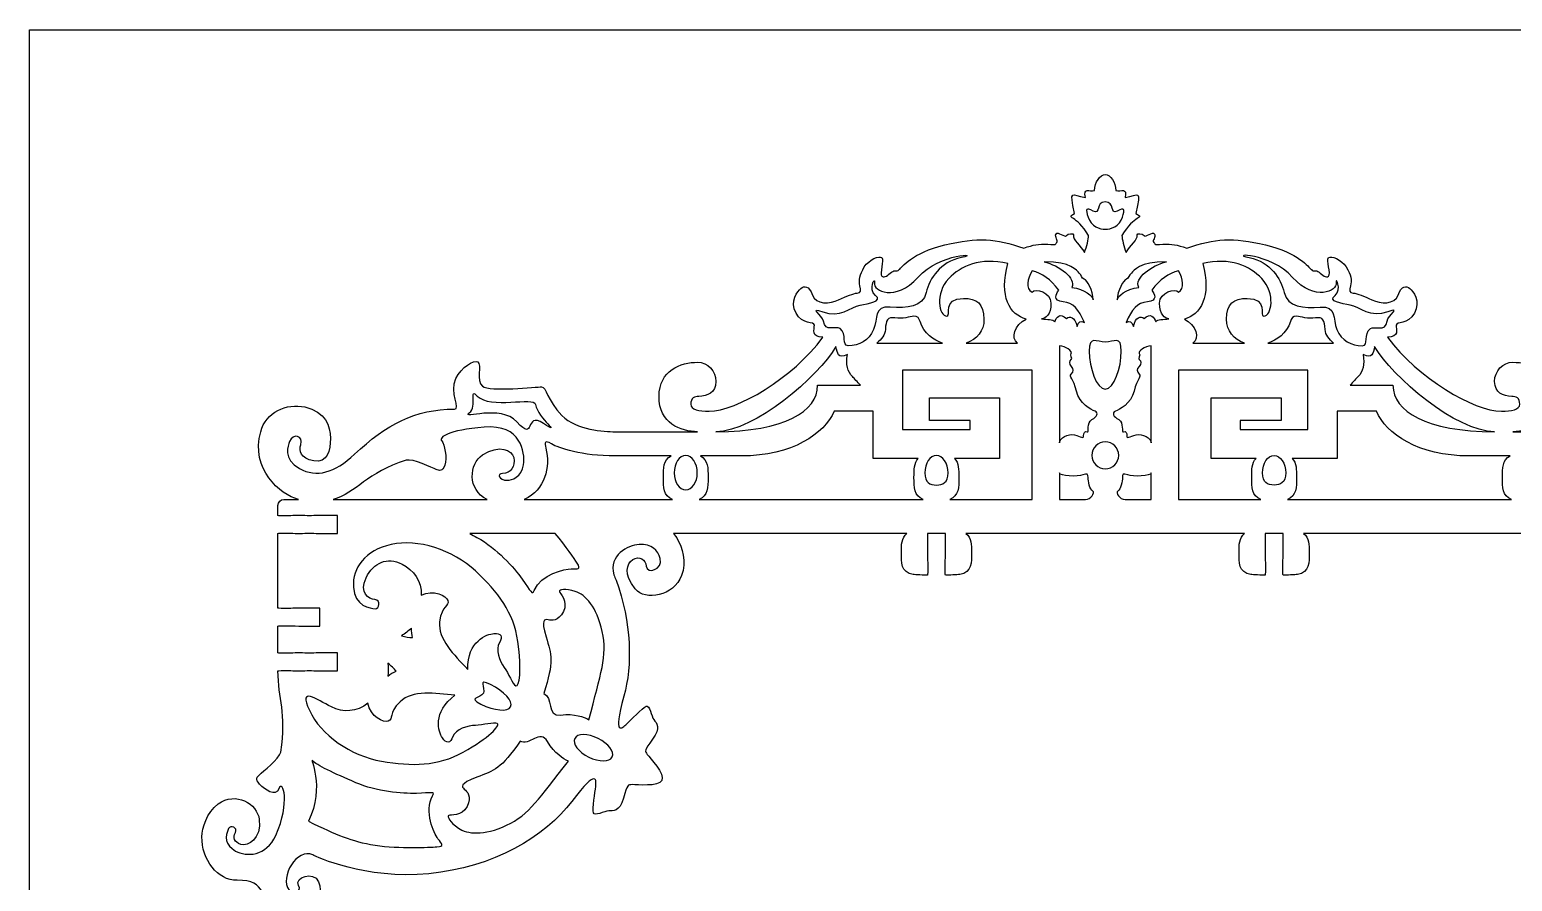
# Model space of a CAD drawing. Extents: x 0 to 850, y 0 to 700.
# Drawn here: x 0.2 to 248.7, y 557.7 to 700.3 of the extents above; entities that cross this region are included whole.
import ezdxf

# ---------------------------------------------------------------- set-up
doc = ezdxf.new("R2010")
doc.units = 0
doc.header["$MEASUREMENT"] = 0
doc.layers.add('DEFAULT', color=7, linetype='CONTINUOUS')

msp = doc.modelspace()

# ---------------------------------------------------------------- linework, layer by layer
at = {"layer": 'DEFAULT', "color": 7}
msp.add_lwpolyline([(850.25, 0.25), (0.25, 0.25), (0.25, 700.25), (850.25, 700.25)], close=True, dxfattribs=at)
at = {"layer": 'DEFAULT', "color": 1}
for points, knots in [([(331.84, 565.13), (331.78, 566.56), (331.08, 569.15), (329.13, 570.61), (326.19, 572.79), (322.55, 570.65), (322.23, 568.02), (321.84, 564.78), (324.14, 563.48), (325.32, 563.85), (326.48, 564.23), (326.68, 564.95), (326.23, 565.83), (325.77, 566.71), (327.08, 567.1), (327.37, 566.51), (328.01, 565.21), (328.01, 563.76), (326.2, 562.74), (324.4, 561.72), (321.06, 561.82), (319.46, 565.35), (316.96, 570.87), (318.31, 574.86), (318.95, 573.16), (319.47, 571.76), (321.31, 573), (322.18, 573.92), (323.04, 574.85), (322.57, 575.12), (322.16, 575.54), (321.75, 575.96), (318.82, 578.17), (318.64, 579.29), (317.6, 585.97), (319.1, 588.18), (319.1, 592.9), (319.1, 592.95), (318.32, 592.95), (317.35, 592.95), (316.76, 592.95), (316.57, 592.9), (315.6, 592.9), (314.63, 592.9), (314.44, 592.95), (313.85, 592.95), (313.26, 592.95), (313.07, 592.9), (312.1, 592.9), (311.1, 592.9), (310.1, 592.9), (309.1, 592.9), (309.1, 593.9), (309.1, 594.9), (309.1, 595.9), (310.1, 595.9), (311.1, 595.9), (312.1, 595.9), (313.07, 595.9), (313.26, 595.85), (313.85, 595.85), (314.44, 595.85), (314.63, 595.9), (315.6, 595.9), (316.57, 595.9), (316.76, 595.85), (317.35, 595.85), (318.32, 595.85), (319.1, 595.85), (319.1, 595.9), (319.1, 597.41), (319.1, 598.91), (319.1, 600.41), (319.1, 600.46), (318.32, 600.46), (317.35, 600.46), (316.76, 600.46), (316.57, 600.41), (315.6, 600.41), (314.43, 600.41), (313.26, 600.41), (312.1, 600.41), (312.1, 601.41), (312.1, 602.41), (312.1, 603.41), (313.26, 603.41), (314.43, 603.41), (315.6, 603.41), (316.57, 603.41), (316.76, 603.36), (317.35, 603.36), (318.32, 603.36), (319.1, 603.36), (319.1, 603.41), (319.1, 607.57), (319.1, 611.74), (319.1, 615.91), (319.1, 615.96), (318.32, 615.96), (317.35, 615.96), (316.76, 615.96), (316.57, 615.91), (315.6, 615.91), (314.63, 615.91), (314.44, 615.96), (313.85, 615.96), (313.26, 615.96), (313.07, 615.91), (312.1, 615.91), (311.1, 615.91), (310.1, 615.91), (309.1, 615.91), (309.1, 616.91), (309.1, 617.91), (309.1, 618.91), (310.1, 618.91), (311.1, 618.91), (312.1, 618.91), (313.07, 618.91), (313.26, 618.86), (313.85, 618.86), (314.44, 618.86), (314.63, 618.91), (315.6, 618.91), (316.57, 618.91), (316.76, 618.86), (317.35, 618.86), (318.32, 618.86), (319.1, 618.86), (319.1, 618.91), (319.1, 619.47), (319.1, 620.03), (319.1, 620.59), (319.1, 621.14), (318.65, 621.59), (318.1, 621.59), (317.29, 621.59), (316.47, 621.59), (315.65, 621.59), (318.81, 622.44), (323.7, 626.66), (321.99, 632.94), (321.12, 636.16), (317.66, 637.79), (314.58, 637.08), (311.12, 636.28), (310.32, 633.91), (310.32, 631.82), (310.32, 629.81), (310.82, 627.67), (313.09, 628.05), (315.35, 628.43), (315.57, 629.8), (315.27, 630.77), (314.81, 632.28), (316.56, 632.77), (317.16, 631.31), (317.44, 630.62), (318.33, 628.39), (315.49, 626.79), (312.64, 625.2), (309.66, 626), (306.27, 629.17), (300.92, 634.16), (296.12, 636.72), (289.51, 636.72), (288.41, 636.72), (290.42, 639.45), (289.28, 641.86), (288.41, 643.72), (286.24, 645.06), (285.59, 644.63), (284.94, 644.21), (285.89, 641.44), (284.84, 640.56), (283.67, 639.58), (275.71, 640.45), (274.91, 640.45), (274.12, 640.45), (274.04, 638.23), (271.53, 635.68), (269.03, 633.13), (264.47, 632.94), (262.61, 632.94), (258, 632.94), (253.39, 632.94), (248.78, 632.94), (251.67, 632.94), (255.24, 634.37), (255.24, 638.83), (255.24, 643.22), (251.6, 644.57), (248.78, 644.57), (247.09, 644.57), (245.72, 643.12), (245.72, 641.34), (245.72, 639.47), (247.15, 638.85), (248.59, 638.85), (249.31, 638.85), (249.93, 638.59), (249.93, 637.55), (249.93, 636.65), (248.54, 636.36), (246.85, 636.36), (242.26, 636.36), (232.82, 641.93), (227.77, 648.75), (229.79, 648.75), (229.22, 650.13), (229.22, 650.78), (229.22, 651.43), (231.21, 650.82), (232.29, 652.8), (233.38, 654.77), (232.07, 656.5), (231.49, 656.94), (230.93, 657.37), (230.11, 657.47), (229.56, 655.81), (229.01, 654.16), (226.56, 654.35), (225.17, 655), (223.79, 655.64), (222.72, 656.08), (222.04, 656.16), (221.35, 656.23), (221.35, 656.53), (221.58, 657.37), (221.81, 658.21), (221.66, 659.27), (220.86, 660.53), (220.06, 661.78), (218.31, 662.46), (217.9, 662.08), (217.48, 661.7), (218.35, 659.35), (217.9, 658.97), (217.44, 658.59), (216.87, 659.2), (216.3, 659.65), (215.73, 660.11), (215.47, 659.65), (215.01, 660.07), (214.55, 660.49), (212.92, 662.88), (207.34, 664.21), (201.76, 665.54), (198.94, 665.3), (194.13, 663.68), (192.47, 664.22), (191.72, 664.43), (190.1, 664.32), (188.47, 664.2), (188.96, 664.29), (188.61, 664.63), (188.27, 664.97), (189.01, 665.48), (188.73, 666.03), (188.45, 666.57), (187.25, 665.4), (186.99, 665.77), (186.73, 666.14), (185.74, 666.22), (185.82, 665.91), (185.97, 665.08), (184.6, 664.07), (183.98, 662.96), (183.53, 663.92), (183.31, 665.17), (183.28, 665.77), (185.28, 669.36), (187.27, 668.54), (185.62, 669.46), (186.5, 673.64), (186.18, 672.57), (183.81, 672.14), (184.18, 673.91), (183.19, 673.07), (182.25, 673.33), (182.25, 674.64), (181.33, 676.01), (180.48, 676.01), (179.62, 676.01), (178.7, 674.64), (178.7, 673.33), (177.76, 673.07), (176.78, 673.91), (177.14, 672.14), (174.78, 672.57), (174.46, 673.64), (175.34, 669.46), (173.69, 668.54), (175.68, 669.36), (177.67, 665.77), (177.64, 665.17), (177.43, 663.92), (176.98, 662.96), (176.36, 664.07), (174.99, 665.08), (175.13, 665.91), (175.22, 666.22), (174.22, 666.14), (173.97, 665.77), (173.71, 665.4), (172.51, 666.57), (172.23, 666.03), (171.95, 665.48), (172.68, 664.97), (172.34, 664.63), (172, 664.29), (172.48, 664.2), (170.86, 664.32), (169.24, 664.43), (168.48, 664.22), (166.83, 663.68), (162.01, 665.3), (159.2, 665.54), (153.62, 664.21), (148.04, 662.88), (146.4, 660.49), (145.95, 660.07), (145.49, 659.65), (145.23, 660.11), (144.66, 659.65), (144.09, 659.2), (143.52, 658.59), (143.06, 658.97), (142.6, 659.35), (143.48, 661.7), (143.06, 662.08), (142.64, 662.46), (140.89, 661.78), (140.1, 660.53), (139.3, 659.27), (139.15, 658.21), (139.37, 657.37), (139.6, 656.53), (139.6, 656.23), (138.92, 656.16), (138.23, 656.08), (137.17, 655.64), (135.78, 655), (134.4, 654.35), (131.95, 654.16), (131.4, 655.81), (130.85, 657.47), (130.03, 657.37), (129.46, 656.94), (128.89, 656.5), (127.58, 654.77), (128.66, 652.8), (129.75, 650.82), (131.74, 651.43), (131.74, 650.78), (131.74, 650.13), (131.17, 648.75), (133.18, 648.75), (128.14, 641.93), (118.7, 636.36), (114.1, 636.36), (112.41, 636.36), (111.02, 636.65), (111.02, 637.55), (111.02, 638.59), (111.65, 638.85), (112.37, 638.85), (113.81, 638.85), (115.23, 639.47), (115.23, 641.34), (115.23, 643.12), (113.86, 644.57), (112.18, 644.57), (109.36, 644.57), (105.71, 643.22), (105.71, 638.83), (105.71, 634.37), (109.29, 632.94), (112.18, 632.94), (107.57, 632.94), (102.96, 632.94), (98.35, 632.94), (96.49, 632.94), (91.93, 633.13), (89.42, 635.68), (86.91, 638.23), (86.84, 640.45), (86.04, 640.45), (85.24, 640.45), (77.29, 639.58), (76.12, 640.56), (75.07, 641.44), (76.02, 644.21), (75.36, 644.63), (74.71, 645.06), (72.55, 643.72), (71.68, 641.86), (70.54, 639.45), (72.54, 636.72), (71.44, 636.72), (64.84, 636.72), (60.04, 634.16), (54.69, 629.17), (51.3, 626), (48.32, 625.2), (45.47, 626.79), (42.62, 628.39), (43.52, 630.62), (43.8, 631.31), (44.4, 632.77), (46.15, 632.28), (45.69, 630.77), (45.39, 629.8), (45.6, 628.43), (47.87, 628.05), (50.13, 627.67), (50.64, 629.81), (50.64, 631.82), (50.64, 633.91), (49.83, 636.28), (46.37, 637.08), (43.29, 637.79), (39.84, 636.16), (38.96, 632.94), (37.25, 626.66), (42.15, 622.44), (45.3, 621.59), (44.49, 621.59), (43.67, 621.59), (42.86, 621.59), (42.3, 621.59), (41.86, 621.14), (41.86, 620.59), (41.86, 620.03), (41.86, 619.47), (41.86, 618.91), (41.86, 618.86), (42.64, 618.86), (43.61, 618.86), (44.2, 618.86), (44.39, 618.91), (45.36, 618.91), (46.33, 618.91), (46.52, 618.86), (47.11, 618.86), (47.7, 618.86), (47.89, 618.91), (48.86, 618.91), (49.86, 618.91), (50.86, 618.91), (51.86, 618.91), (51.86, 617.91), (51.86, 616.91), (51.86, 615.91), (50.86, 615.91), (49.86, 615.91), (48.86, 615.91), (47.89, 615.91), (47.7, 615.96), (47.11, 615.96), (46.52, 615.96), (46.33, 615.91), (45.36, 615.91), (44.39, 615.91), (44.2, 615.96), (43.61, 615.96), (42.64, 615.96), (41.86, 615.96), (41.86, 615.91), (41.86, 611.74), (41.86, 607.57), (41.86, 603.41), (41.86, 603.36), (42.64, 603.36), (43.61, 603.36), (44.2, 603.36), (44.39, 603.41), (45.36, 603.41), (46.53, 603.41), (47.69, 603.41), (48.86, 603.41), (48.86, 602.41), (48.86, 601.41), (48.86, 600.41), (47.69, 600.41), (46.53, 600.41), (45.36, 600.41), (44.39, 600.41), (44.2, 600.46), (43.61, 600.46), (42.64, 600.46), (41.86, 600.46), (41.86, 600.41), (41.86, 598.91), (41.86, 597.41), (41.86, 595.9), (41.86, 595.85), (42.64, 595.85), (43.61, 595.85), (44.2, 595.85), (44.39, 595.9), (45.36, 595.9), (46.33, 595.9), (46.52, 595.85), (47.11, 595.85), (47.7, 595.85), (47.89, 595.9), (48.86, 595.9), (49.86, 595.9), (50.86, 595.9), (51.86, 595.9), (51.86, 594.9), (51.86, 593.9), (51.86, 592.9), (50.86, 592.9), (49.86, 592.9), (48.86, 592.9), (47.89, 592.9), (47.7, 592.95), (47.11, 592.95), (46.52, 592.95), (46.33, 592.9), (45.36, 592.9), (44.39, 592.9), (44.2, 592.95), (43.61, 592.95), (42.64, 592.95), (41.86, 592.95), (41.86, 592.9), (41.86, 588.18), (43.36, 585.97), (42.31, 579.29), (42.14, 578.17), (39.21, 575.96), (38.8, 575.54), (38.38, 575.12), (37.91, 574.85), (38.78, 573.92), (39.64, 573), (41.48, 571.76), (42.01, 573.16), (42.65, 574.86), (43.99, 570.87), (41.49, 565.35), (39.89, 561.82), (36.56, 561.72), (34.75, 562.74), (32.95, 563.76), (32.94, 565.21), (33.59, 566.51), (33.88, 567.1), (35.18, 566.71), (34.73, 565.83), (34.27, 564.95), (34.47, 564.23), (35.64, 563.85), (36.81, 563.48), (39.11, 564.78), (38.72, 568.02), (38.41, 570.65), (34.77, 572.79), (31.83, 570.61), (29.87, 569.15), (29.17, 566.56), (29.12, 565.13), (28.99, 561.34), (31.8, 557.75), (35, 557.83), (40.2, 557.96), (38.8, 554.51), (41.33, 552.59), (44.74, 550.02), (50.31, 554.04), (48.65, 557.6), (47.79, 559.47), (44.59, 558.29), (45.31, 556.98), (45.91, 555.89), (44.37, 555.32), (43.71, 556.18), (42.05, 558.38), (45.13, 563.34), (47.68, 562.08), (48.29, 561.77), (56.41, 557.92), (67.14, 558.94), (77.88, 559.95), (86.69, 565.16), (91.1, 571.05), (95.51, 576.93), (95.19, 574.41), (95.1, 573.52), (95, 572.63), (94.56, 569.79), (94.7, 569.13), (94.85, 568.47), (96.57, 569.43), (97.29, 569.44), (98.01, 569.45), (99.07, 569.25), (99.76, 571.59), (100.44, 573.93), (100.48, 573.82), (101.23, 573.85), (101.98, 573.88), (105.63, 573.43), (106.18, 574.55), (106.74, 575.68), (104.17, 578.3), (103.74, 578.92), (103.31, 579.53), (103.2, 579.5), (104.64, 581.46), (106.08, 583.43), (105.28, 584.14), (104.85, 584.73), (104.42, 585.31), (104.14, 587.26), (103.53, 586.97), (102.92, 586.68), (100.92, 584.61), (100.28, 584), (99.63, 583.38), (97.82, 581.6), (99.82, 588.67), (101.26, 593.75), (101.12, 601.04), (98.5, 608.1), (98.35, 608.4), (98.24, 608.69), (98.16, 608.97), (97.2, 612.26), (100.48, 613.95), (102.38, 614.05), (104.46, 614.16), (105.56, 613.12), (105.92, 611.71), (106.4, 609.86), (103.7, 609), (103.58, 610.45), (103.5, 611.44), (102.37, 612.25), (101.31, 611.52), (100.3, 610.82), (99.66, 609.14), (101.73, 606.61), (103.4, 604.57), (108.17, 605.42), (109.48, 608.84), (110.35, 611.12), (109.55, 613.68), (108.83, 614.91), (108.62, 615.27), (108.38, 615.6), (108.12, 615.91), (121.16, 615.91), (134.2, 615.91), (147.24, 615.91), (146.31, 615.17), (146.31, 614.02), (146.31, 612.74), (146.31, 611.08), (146.19, 609.36), (148.28, 609.04), (148.66, 608.98), (150.15, 608.93), (150.69, 608.9), (150.74, 608.93), (150.74, 609.71), (150.74, 610.65), (150.74, 611.24), (150.69, 611.43), (150.69, 612.4), (150.69, 613.57), (150.69, 614.74), (150.69, 615.9), (151.69, 615.9), (152.69, 615.9), (153.69, 615.9), (153.69, 614.74), (153.69, 613.57), (153.69, 612.4), (153.69, 611.43), (153.64, 611.24), (153.64, 610.65), (153.64, 609.73), (153.64, 608.98), (153.69, 608.9), (154.23, 608.93), (155.71, 608.98), (156.1, 609.04), (158.19, 609.36), (158.07, 611.08), (158.07, 612.74), (158.07, 614.02), (158.07, 615.17), (157.14, 615.91), (172.7, 615.91), (188.27, 615.91), (203.83, 615.91), (202.89, 615.17), (202.89, 614.02), (202.89, 612.74), (202.89, 611.08), (202.77, 609.36), (204.87, 609.04), (205.25, 608.98), (206.73, 608.93), (207.27, 608.9), (207.32, 608.98), (207.32, 609.73), (207.32, 610.65), (207.32, 611.24), (207.27, 611.43), (207.27, 612.4), (207.27, 613.57), (207.27, 614.74), (207.27, 615.9), (208.27, 615.9), (209.27, 615.9), (210.27, 615.9), (210.27, 614.74), (210.27, 613.57), (210.27, 612.4), (210.27, 611.43), (210.22, 611.24), (210.22, 610.65), (210.22, 609.73), (210.22, 608.98), (210.27, 608.9), (210.81, 608.93), (212.3, 608.98), (212.68, 609.04), (214.77, 609.36), (214.65, 611.08), (214.65, 612.74), (214.65, 614.02), (214.65, 615.17), (213.71, 615.91), (226.75, 615.91), (239.79, 615.91), (252.83, 615.91), (252.57, 615.6), (252.34, 615.27), (252.13, 614.91), (251.41, 613.68), (250.6, 611.12), (251.48, 608.84), (252.78, 605.42), (257.55, 604.57), (259.23, 606.61), (261.3, 609.14), (260.65, 610.82), (259.65, 611.52), (258.59, 612.25), (257.46, 611.44), (257.37, 610.45), (257.25, 609), (254.56, 609.86), (255.03, 611.71), (255.4, 613.12), (256.5, 614.16), (258.57, 614.05), (260.48, 613.95), (263.76, 612.26), (262.79, 608.97), (262.72, 608.69), (262.6, 608.4), (262.45, 608.09), (259.83, 601.04), (259.7, 593.75), (261.14, 588.67), (263.14, 581.6), (261.32, 583.38), (260.68, 584), (260.03, 584.61), (258.04, 586.68), (257.43, 586.97), (256.81, 587.26), (256.53, 585.31), (256.1, 584.73), (255.67, 584.14), (254.87, 583.43), (256.31, 581.46), (257.76, 579.5), (257.65, 579.53), (257.22, 578.92), (256.79, 578.3), (254.21, 575.68), (254.77, 574.55), (255.33, 573.43), (258.97, 573.88), (259.72, 573.85), (260.47, 573.82), (260.51, 573.93), (261.19, 571.59), (261.89, 569.25), (262.94, 569.45), (263.66, 569.44), (264.39, 569.43), (266.11, 568.47), (266.25, 569.13), (266.39, 569.79), (265.95, 572.63), (265.86, 573.52), (265.76, 574.41), (265.45, 576.93), (269.86, 571.05), (274.27, 565.16), (283.08, 559.95), (293.81, 558.94), (304.54, 557.92), (312.67, 561.77), (313.28, 562.08), (315.82, 563.34), (318.91, 558.38), (317.24, 556.18), (316.59, 555.32), (315.05, 555.89), (315.64, 556.98), (316.37, 558.29), (313.17, 559.47), (312.3, 557.6), (310.64, 554.04), (316.21, 550.02), (319.62, 552.59), (322.16, 554.51), (320.76, 557.96), (325.95, 557.83), (329.15, 557.75), (331.96, 561.34), (331.84, 565.13)], [1, 1, 1, 1, 2, 2, 2, 3, 3, 3, 4, 4, 4, 5, 5, 5, 6, 6, 6, 7, 7, 7, 8, 8, 8, 9, 9, 9, 10, 10, 10, 11, 11, 11, 12, 12, 12, 13, 13, 13, 14, 14, 14, 15, 15, 15, 16, 16, 16, 17, 17, 17, 25.51, 25.51, 25.51, 34.02, 34.02, 34.02, 42.53, 42.53, 42.53, 43.53, 43.53, 43.53, 44.53, 44.53, 44.53, 45.53, 45.53, 45.53, 46.53, 46.53, 46.53, 59.29, 59.29, 59.29, 60.29, 60.29, 60.29, 61.29, 61.29, 61.29, 71.22, 71.22, 71.22, 79.73, 79.73, 79.73, 89.66, 89.66, 89.66, 90.66, 90.66, 90.66, 91.66, 91.66, 91.66, 127.09, 127.09, 127.09, 128.09, 128.09, 128.09, 129.09, 129.09, 129.09, 130.09, 130.09, 130.09, 131.09, 131.09, 131.09, 139.6, 139.6, 139.6, 148.11, 148.11, 148.11, 156.62, 156.62, 156.62, 157.62, 157.62, 157.62, 158.62, 158.62, 158.62, 159.62, 159.62, 159.62, 160.62, 160.62, 160.62, 165.38, 165.38, 165.38, 166.38, 166.38, 166.38, 173.32, 173.32, 173.32, 174.32, 174.32, 174.32, 175.32, 175.32, 175.32, 176.32, 176.32, 176.32, 177.32, 177.32, 177.32, 178.32, 178.32, 178.32, 179.32, 179.32, 179.32, 180.32, 180.32, 180.32, 181.32, 181.32, 181.32, 182.32, 182.32, 182.32, 183.32, 183.32, 183.32, 184.32, 184.32, 184.32, 185.32, 185.32, 185.32, 186.32, 186.32, 186.32, 187.32, 187.32, 187.32, 188.32, 188.32, 188.32, 227.52, 227.52, 227.52, 228.52, 228.52, 228.52, 229.52, 229.52, 229.52, 230.52, 230.52, 230.52, 231.52, 231.52, 231.52, 232.52, 232.52, 232.52, 233.52, 233.52, 233.52, 234.52, 234.52, 234.52, 235.52, 235.52, 235.52, 236.52, 236.52, 236.52, 237.52, 237.52, 237.52, 238.52, 238.52, 238.52, 239.52, 239.52, 239.52, 240.52, 240.52, 240.52, 241.52, 241.52, 241.52, 242.52, 242.52, 242.52, 243.52, 243.52, 243.52, 244.52, 244.52, 244.52, 245.52, 245.52, 245.52, 246.52, 246.52, 246.52, 247.52, 247.52, 247.52, 248.52, 248.52, 248.52, 249.52, 249.52, 249.52, 250.52, 250.52, 250.52, 251.52, 251.52, 251.52, 252.52, 252.52, 252.52, 253.52, 253.52, 253.52, 254.52, 254.52, 254.52, 255.52, 255.52, 255.52, 256.52, 256.52, 256.52, 257.52, 257.52, 257.52, 258.52, 258.52, 258.52, 259.52, 259.52, 259.52, 260.52, 260.52, 260.52, 261.52, 261.52, 261.52, 262.52, 262.52, 262.52, 263.52, 263.52, 263.52, 264.52, 264.52, 264.52, 265.52, 265.52, 265.52, 266.52, 266.52, 266.52, 267.52, 267.52, 267.52, 268.52, 268.52, 268.52, 269.52, 269.52, 269.52, 270.52, 270.52, 270.52, 271.52, 271.52, 271.52, 272.52, 272.52, 272.52, 273.52, 273.52, 273.52, 274.52, 274.52, 274.52, 275.52, 275.52, 275.52, 276.52, 276.52, 276.52, 277.52, 277.52, 277.52, 278.52, 278.52, 278.52, 279.52, 279.52, 279.52, 280.52, 280.52, 280.52, 281.52, 281.52, 281.52, 282.52, 282.52, 282.52, 283.52, 283.52, 283.52, 284.52, 284.52, 284.52, 285.52, 285.52, 285.52, 286.52, 286.52, 286.52, 287.52, 287.52, 287.52, 288.52, 288.52, 288.52, 289.52, 289.52, 289.52, 290.52, 290.52, 290.52, 291.52, 291.52, 291.52, 330.73, 330.73, 330.73, 331.73, 331.73, 331.73, 332.73, 332.73, 332.73, 333.73, 333.73, 333.73, 334.73, 334.73, 334.73, 335.73, 335.73, 335.73, 336.73, 336.73, 336.73, 337.73, 337.73, 337.73, 338.73, 338.73, 338.73, 339.73, 339.73, 339.73, 340.73, 340.73, 340.73, 341.73, 341.73, 341.73, 342.73, 342.73, 342.73, 343.73, 343.73, 343.73, 344.73, 344.73, 344.73, 345.73, 345.73, 345.73, 352.66, 352.66, 352.66, 353.66, 353.66, 353.66, 358.43, 358.43, 358.43, 359.43, 359.43, 359.43, 360.43, 360.43, 360.43, 361.43, 361.43, 361.43, 362.43, 362.43, 362.43, 370.94, 370.94, 370.94, 379.45, 379.45, 379.45, 387.96, 387.96, 387.96, 388.96, 388.96, 388.96, 389.96, 389.96, 389.96, 390.96, 390.96, 390.96, 391.96, 391.96, 391.96, 427.39, 427.39, 427.39, 428.39, 428.39, 428.39, 429.39, 429.39, 429.39, 439.32, 439.32, 439.32, 447.83, 447.83, 447.83, 457.76, 457.76, 457.76, 458.76, 458.76, 458.76, 459.76, 459.76, 459.76, 472.52, 472.52, 472.52, 473.52, 473.52, 473.52, 474.52, 474.52, 474.52, 475.52, 475.52, 475.52, 476.52, 476.52, 476.52, 485.03, 485.03, 485.03, 493.54, 493.54, 493.54, 502.05, 502.05, 502.05, 503.05, 503.05, 503.05, 504.05, 504.05, 504.05, 505.05, 505.05, 505.05, 506.06, 506.06, 506.06, 507.06, 507.06, 507.06, 508.06, 508.06, 508.06, 509.06, 509.06, 509.06, 510.06, 510.06, 510.06, 511.06, 511.06, 511.06, 512.06, 512.06, 512.06, 513.06, 513.06, 513.06, 514.06, 514.06, 514.06, 515.06, 515.06, 515.06, 516.06, 516.06, 516.06, 517.06, 517.06, 517.06, 518.06, 518.06, 518.06, 519.06, 519.06, 519.06, 520.06, 520.06, 520.06, 521.06, 521.06, 521.06, 522.06, 522.06, 522.06, 523.06, 523.06, 523.06, 524.06, 524.06, 524.06, 525.06, 525.06, 525.06, 526.06, 526.06, 526.06, 527.06, 527.06, 527.06, 528.06, 528.06, 528.06, 529.06, 529.06, 529.06, 530.06, 530.06, 530.06, 531.06, 531.06, 531.06, 532.06, 532.06, 532.06, 533.06, 533.06, 533.06, 534.06, 534.06, 534.06, 535.06, 535.06, 535.06, 536.06, 536.06, 536.06, 537.06, 537.06, 537.06, 538.06, 538.06, 538.06, 539.074142, 539.074142, 539.074142, 540.074142, 540.074142, 540.074142, 541.074142, 541.074142, 541.074142, 542.074142, 542.074142, 542.074142, 543.074142, 543.074142, 543.074142, 544.074142, 544.074142, 544.074142, 545.074142, 545.074142, 545.074142, 546.074142, 546.074142, 546.074142, 547.074142, 547.074142, 547.074142, 548.074142, 548.074142, 548.074142, 658.954142, 658.954142, 658.954142, 659.954142, 659.954142, 659.954142, 660.954142, 660.954142, 660.954142, 661.954142, 661.954142, 661.954142, 662.954142, 662.954142, 662.954142, 663.954142, 663.954142, 663.954142, 673.884142, 673.884142, 673.884142, 682.394142, 682.394142, 682.394142, 692.324142, 692.324142, 692.324142, 693.324142, 693.324142, 693.324142, 694.324142, 694.324142, 694.324142, 695.324142, 695.324142, 695.324142, 696.324142, 696.324142, 696.324142, 697.324142, 697.324142, 697.324142, 829.684142, 829.684142, 829.684142, 830.684142, 830.684142, 830.684142, 831.684142, 831.684142, 831.684142, 832.684142, 832.684142, 832.684142, 833.684142, 833.684142, 833.684142, 834.684142, 834.684142, 834.684142, 844.614142, 844.614142, 844.614142, 853.124142, 853.124142, 853.124142, 863.054142, 863.054142, 863.054142, 864.054142, 864.054142, 864.054142, 865.054142, 865.054142, 865.054142, 866.054142, 866.054142, 866.054142, 867.054142, 867.054142, 867.054142, 868.054142, 868.054142, 868.054142, 978.934142, 978.934142, 978.934142, 979.934142, 979.934142, 979.934142, 980.934142, 980.934142, 980.934142, 981.934142, 981.934142, 981.934142, 982.934142, 982.934142, 982.934142, 983.934142, 983.934142, 983.934142, 984.934142, 984.934142, 984.934142, 985.934142, 985.934142, 985.934142, 986.934142, 986.934142, 986.934142, 987.948284, 987.948284, 987.948284, 988.948284, 988.948284, 988.948284, 989.948284, 989.948284, 989.948284, 990.948284, 990.948284, 990.948284, 991.948284, 991.948284, 991.948284, 992.948284, 992.948284, 992.948284, 993.948284, 993.948284, 993.948284, 994.948284, 994.948284, 994.948284, 995.948284, 995.948284, 995.948284, 996.948284, 996.948284, 996.948284, 997.948284, 997.948284, 997.948284, 998.948284, 998.948284, 998.948284, 999.948284, 999.948284, 999.948284, 1000.948284, 1000.948284, 1000.948284, 1001.948284, 1001.948284, 1001.948284, 1002.948284, 1002.948284, 1002.948284, 1003.948284, 1003.948284, 1003.948284, 1004.948284, 1004.948284, 1004.948284, 1005.948284, 1005.948284, 1005.948284, 1006.948284, 1006.948284, 1006.948284, 1007.948284, 1007.948284, 1007.948284, 1008.948284, 1008.948284, 1008.948284, 1008.948284]), ([(154.26, 658.59), (156.22, 660.66), (159.56, 662.2), (164.15, 661.08), (162.64, 655.62), (164.52, 652.48), (167.23, 651.77), (165.3, 650.85), (164.58, 648.55), (165.78, 647.78), (162.91, 647.78), (160.03, 647.78), (157.16, 647.78), (158.95, 648.37), (160.16, 649.81), (160.16, 651.77), (160.16, 654.36), (158.94, 655.27), (156.72, 655.27), (153.14, 655.27), (154.71, 652.29), (153.92, 652.29), (152.62, 652.29), (151.87, 656.06), (154.26, 658.59)], [1, 1, 1, 1, 2, 2, 2, 3, 3, 3, 4, 4, 4, 28.44, 28.44, 28.44, 29.44, 29.44, 29.44, 30.44, 30.44, 30.44, 31.44, 31.44, 31.44, 32.44, 32.44, 32.44, 32.44]), ([(176.11, 659.5), (176.58, 659.12), (176.45, 658.64), (176.94, 658.49), (177.44, 658.34), (178.44, 656.57), (178.46, 655), (178.43, 655.64), (177.04, 656.82), (174.87, 657.1), (175.65, 658.63), (172.76, 660.81), (170.22, 661.38), (174.84, 661.48), (175.64, 659.88), (176.11, 659.5)], [1, 1, 1, 1, 2, 2, 2, 3, 3, 3, 4, 4, 4, 5, 5, 5, 6, 6, 6, 6]), ([(184.01, 658.49), (184.5, 658.64), (184.37, 659.12), (184.85, 659.5), (185.32, 659.88), (186.12, 661.48), (190.74, 661.38), (188.19, 660.81), (185.3, 658.63), (186.08, 657.1), (183.92, 656.82), (182.53, 655.64), (182.49, 655), (182.51, 656.57), (183.52, 658.34), (184.01, 658.49)], [1, 1, 1, 1, 2, 2, 2, 3, 3, 3, 4, 4, 4, 5, 5, 5, 6, 6, 6, 6]), ([(196.8, 661.08), (201.39, 662.2), (204.73, 660.66), (206.7, 658.59), (209.09, 656.06), (208.33, 652.29), (207.04, 652.29), (206.25, 652.29), (207.82, 655.27), (204.24, 655.27), (202.02, 655.27), (200.8, 654.36), (200.8, 651.77), (200.8, 649.81), (202, 648.37), (203.8, 647.78), (200.93, 647.78), (198.05, 647.78), (195.18, 647.78), (196.38, 648.55), (195.66, 650.85), (193.73, 651.77), (196.44, 652.48), (198.32, 655.62), (196.8, 661.08)], [1, 1, 1, 1, 2, 2, 2, 3, 3, 3, 4, 4, 4, 5, 5, 5, 6, 6, 6, 30.45, 30.45, 30.45, 31.45, 31.45, 31.45, 32.45, 32.45, 32.45, 32.45]), ([(172.01, 651.33), (171.72, 651.81), (170.75, 651.71), (169.82, 651.84), (170.47, 651.84), (171.38, 652.57), (171.38, 654.47), (171.38, 656.36), (168.78, 656.94), (168.21, 656.33), (167.11, 656.91), (167.45, 658.49), (168.21, 659.9), (169.92, 659.44), (171.3, 658.44), (172.69, 656.65), (172.18, 656), (171.65, 654.86), (173.4, 654.7), (175.14, 654.52), (176.03, 653.42), (176.98, 651.24), (176.41, 651.5), (175.96, 651.45), (175.77, 650.54), (175.37, 652.26), (174.51, 652.34), (173.98, 651.9), (172.92, 652.89), (172.23, 652.17), (172.01, 651.33)], [1, 1, 1, 1, 2, 2, 2, 3, 3, 3, 4, 4, 4, 5, 5, 5, 6, 6, 6, 7, 7, 7, 8, 8, 8, 9, 9, 9, 10, 10, 10, 11, 11, 11, 11]), ([(191.13, 651.84), (190.21, 651.71), (189.24, 651.81), (188.95, 651.33), (188.72, 652.17), (188.04, 652.89), (186.97, 651.9), (186.44, 652.34), (185.59, 652.26), (185.19, 650.54), (185, 651.45), (184.54, 651.5), (183.98, 651.24), (184.92, 653.42), (185.82, 654.52), (187.56, 654.7), (189.31, 654.86), (188.78, 656), (188.27, 656.65), (189.66, 658.44), (191.04, 659.44), (192.75, 659.9), (193.51, 658.49), (193.85, 656.91), (192.75, 656.33), (192.18, 656.94), (189.58, 656.36), (189.58, 654.47), (189.58, 652.57), (190.49, 651.84), (191.13, 651.84)], [1, 1, 1, 1, 2, 2, 2, 3, 3, 3, 4, 4, 4, 5, 5, 5, 6, 6, 6, 7, 7, 7, 8, 8, 8, 9, 9, 9, 10, 10, 10, 11, 11, 11, 11]), ([(143.64, 650.06), (143.72, 651.57), (143.98, 652.19), (145.23, 652), (146.49, 651.8), (147.74, 652.19), (148.39, 652.28), (149.05, 652.37), (149.31, 651.84), (149.46, 651.38), (150.08, 649.41), (151.75, 648.24), (153.23, 647.78), (149.56, 647.78), (145.9, 647.78), (142.23, 647.78), (142.94, 648.45), (143.59, 649.11), (143.64, 650.06)], [1, 1, 1, 1, 2, 2, 2, 3, 3, 3, 4, 4, 4, 5, 5, 5, 36.19, 36.19, 36.19, 37.19, 37.19, 37.19, 37.19]), ([(211.5, 651.38), (211.65, 651.84), (211.9, 652.37), (212.56, 652.28), (213.22, 652.19), (214.47, 651.8), (215.72, 652), (216.97, 652.19), (217.23, 651.57), (217.32, 650.06), (217.37, 649.11), (218.02, 648.45), (218.73, 647.78), (215.06, 647.78), (211.39, 647.78), (207.73, 647.78), (209.21, 648.24), (210.87, 649.41), (211.5, 651.38)], [1, 1, 1, 1, 2, 2, 2, 3, 3, 3, 4, 4, 4, 5, 5, 5, 36.18, 36.18, 36.18, 37.18, 37.18, 37.18, 37.18]), ([(135.35, 647.19), (135.62, 646.05), (135.62, 645.1), (137.27, 645.87), (136.94, 644.21), (137.32, 642.94), (138.12, 642.16), (138.41, 641.87), (138.95, 641.23), (139.47, 640.71), (137.07, 640.71), (134.67, 640.71), (132.27, 640.71), (132.27, 636.36), (126.76, 632.94), (115.23, 632.94), (121.67, 632.94), (132.44, 642.16), (135.35, 647.19)], [1, 1, 1, 1, 2, 2, 2, 3, 3, 3, 4, 4, 4, 24.41, 24.41, 24.41, 25.41, 25.41, 25.41, 26.41, 26.41, 26.41, 26.41]), ([(178.23, 634.96), (177.31, 634.45), (177.83, 632.74), (177.43, 632.91), (177.03, 633.08), (176.83, 632.74), (176.86, 632.23), (176.89, 631.73), (176.4, 632.11), (175.32, 632.41), (174.24, 632.7), (172.79, 631.8), (172.79, 631.06), (172.79, 636.48), (172.79, 641.9), (172.79, 647.32), (173.81, 647.32), (175.04, 646.33), (174.78, 646.04), (174.52, 645.76), (175.06, 645.21), (174.78, 645.02), (174.5, 644.82), (174.35, 644.27), (174.81, 643.85), (175.27, 643.42), (175.21, 643.02), (174.78, 642.59), (174.35, 642.16), (175.15, 641.85), (175.65, 639.74), (176.14, 637.63), (178.14, 636.61), (178.77, 636.36), (179.39, 636.12), (179.14, 635.47), (178.23, 634.96)], [1, 1, 1, 1, 2, 2, 2, 3, 3, 3, 4, 4, 4, 5, 5, 5, 51.11, 51.11, 51.11, 52.11, 52.11, 52.11, 53.11, 53.11, 53.11, 54.11, 54.11, 54.11, 55.11, 55.11, 55.11, 56.11, 56.11, 56.11, 57.11, 57.11, 57.11, 58.11, 58.11, 58.11, 58.11]), ([(188.17, 631.06), (188.17, 631.8), (186.72, 632.7), (185.63, 632.41), (184.55, 632.11), (184.07, 631.73), (184.1, 632.23), (184.13, 632.74), (183.93, 633.08), (183.53, 632.91), (183.13, 632.74), (183.64, 634.45), (182.73, 634.96), (181.82, 635.47), (181.56, 636.12), (182.19, 636.36), (182.81, 636.61), (184.82, 637.63), (185.31, 639.74), (185.81, 641.85), (186.6, 642.16), (186.18, 642.59), (185.75, 643.02), (185.69, 643.42), (186.15, 643.85), (186.6, 644.27), (186.46, 644.82), (186.18, 645.02), (185.89, 645.21), (186.43, 645.76), (186.18, 646.04), (185.92, 646.33), (187.15, 647.32), (188.17, 647.32), (188.17, 641.9), (188.17, 636.48), (188.17, 631.06)], [46.11, 46.11, 46.11, 46.11, 47.11, 47.11, 47.11, 48.11, 48.11, 48.11, 49.11, 49.11, 49.11, 50.11, 50.11, 50.11, 51.11, 51.11, 51.11, 52.11, 52.11, 52.11, 53.11, 53.11, 53.11, 54.11, 54.11, 54.11, 55.11, 55.11, 55.11, 56.11, 56.11, 56.11, 57.11, 57.11, 57.11, 103.22, 103.22, 103.22, 103.22]), ([(222.83, 642.16), (223.63, 642.94), (224.02, 644.21), (223.68, 645.87), (225.33, 645.1), (225.34, 646.05), (225.61, 647.19), (228.51, 642.16), (239.28, 632.94), (245.72, 632.94), (234.19, 632.94), (228.69, 636.36), (228.69, 640.71), (226.29, 640.71), (223.89, 640.71), (221.49, 640.71), (222, 641.23), (222.54, 641.87), (222.83, 642.16)], [1, 1, 1, 1, 2, 2, 2, 3, 3, 3, 4, 4, 4, 5, 5, 5, 25.4, 25.4, 25.4, 26.4, 26.4, 26.4, 26.4]), ([(168.23, 621.59), (163.63, 621.59), (159.02, 621.59), (154.42, 621.59), (155.94, 622.22), (155.94, 623.64), (155.94, 625.29), (155.94, 626.58), (155.94, 627.72), (155.22, 628.46), (157.73, 628.46), (160.24, 628.46), (162.76, 628.46), (162.76, 631.84), (162.76, 635.22), (162.76, 638.61), (158.84, 638.61), (154.93, 638.61), (151.02, 638.61), (151.02, 637.33), (151.02, 636.06), (151.02, 634.79), (153.3, 634.79), (155.58, 634.79), (157.86, 634.79), (157.86, 634.29), (157.86, 633.8), (157.86, 633.31), (154.08, 633.31), (150.3, 633.31), (146.52, 633.31), (146.52, 636.61), (146.52, 639.92), (146.52, 643.22), (153.75, 643.22), (160.99, 643.22), (168.23, 643.22), (168.23, 636.01), (168.23, 628.8), (168.23, 621.59)], [61.33, 61.33, 61.33, 61.33, 100.46, 100.46, 100.46, 101.46, 101.46, 101.46, 102.46, 102.46, 102.46, 123.83, 123.83, 123.83, 152.58, 152.58, 152.58, 185.85, 185.85, 185.85, 196.67, 196.67, 196.67, 216.05, 216.05, 216.05, 220.25, 220.25, 220.25, 252.39, 252.39, 252.39, 280.5, 280.5, 280.5, 342.04, 342.04, 342.04, 403.37, 403.37, 403.37, 403.37]), ([(203.1, 633.31), (203.1, 633.8), (203.1, 634.29), (203.1, 634.79), (205.38, 634.79), (207.66, 634.79), (209.94, 634.79), (209.94, 636.06), (209.94, 637.33), (209.94, 638.61), (206.03, 638.61), (202.12, 638.61), (198.2, 638.61), (198.2, 635.22), (198.2, 631.84), (198.2, 628.46), (200.71, 628.46), (203.23, 628.46), (205.74, 628.46), (205.02, 627.72), (205.02, 626.58), (205.02, 625.29), (205.02, 623.64), (205.02, 622.22), (206.53, 621.59), (201.93, 621.59), (197.33, 621.59), (192.73, 621.59), (192.73, 628.8), (192.73, 636.01), (192.73, 643.22), (199.97, 643.22), (207.2, 643.22), (214.44, 643.22), (214.44, 639.92), (214.44, 636.61), (214.44, 633.31), (210.66, 633.31), (206.88, 633.31), (203.1, 633.31)], [32.15, 32.15, 32.15, 32.15, 36.35, 36.35, 36.35, 55.74, 55.74, 55.74, 66.56, 66.56, 66.56, 99.83, 99.83, 99.83, 128.58, 128.58, 128.58, 149.94, 149.94, 149.94, 150.94, 150.94, 150.94, 151.94, 151.94, 151.94, 191.07, 191.07, 191.07, 252.4, 252.4, 252.4, 313.95, 313.95, 313.95, 342.06, 342.06, 342.06, 374.21, 374.21, 374.21, 374.21]), ([(112.41, 621.59), (113.93, 622.22), (113.93, 623.64), (113.93, 625.29), (113.93, 626.85), (113.93, 628.21), (112.64, 628.88), (114.92, 628.88), (117.19, 628.88), (119.47, 628.88), (128.08, 628.88), (133.41, 632.62), (135.05, 636.36), (137.23, 636.36), (139.42, 636.36), (141.61, 636.36), (141.61, 633.73), (141.61, 631.1), (141.61, 628.46), (144.13, 628.46), (146.64, 628.46), (149.15, 628.46), (148.43, 627.72), (148.43, 626.58), (148.43, 625.29), (148.43, 623.64), (148.43, 622.22), (149.95, 621.59), (137.44, 621.59), (124.93, 621.59), (112.41, 621.59)], [106.4, 106.4, 106.4, 106.4, 107.4, 107.4, 107.4, 108.4, 108.4, 108.4, 127.75, 127.75, 127.75, 128.75, 128.75, 128.75, 147.37, 147.37, 147.37, 169.77, 169.77, 169.77, 191.14, 191.14, 191.14, 192.14, 192.14, 192.14, 193.14, 193.14, 193.14, 299.54, 299.54, 299.54, 299.54]), ([(211.01, 621.59), (212.53, 622.22), (212.53, 623.64), (212.53, 625.29), (212.53, 626.58), (212.53, 627.72), (211.81, 628.46), (214.32, 628.46), (216.83, 628.46), (219.34, 628.46), (219.34, 631.1), (219.34, 633.73), (219.34, 636.36), (221.53, 636.36), (223.72, 636.36), (225.91, 636.36), (227.55, 632.62), (232.88, 628.88), (241.49, 628.88), (243.76, 628.88), (246.04, 628.88), (248.31, 628.88), (247.02, 628.21), (247.02, 626.85), (247.02, 625.29), (247.02, 623.64), (247.02, 622.22), (248.54, 621.59), (236.03, 621.59), (223.52, 621.59), (211.01, 621.59)], [106.39, 106.39, 106.39, 106.39, 107.39, 107.39, 107.39, 108.39, 108.39, 108.39, 129.75, 129.75, 129.75, 152.15, 152.15, 152.15, 170.78, 170.78, 170.78, 171.78, 171.78, 171.78, 191.13, 191.13, 191.13, 192.13, 192.13, 192.13, 193.13, 193.13, 193.13, 299.52, 299.52, 299.52, 299.52]), ([(51.09, 621.59), (54.98, 622.72), (56.75, 626.1), (63.32, 628.16), (64.42, 628.51), (67.77, 626.83), (68.34, 626.64), (68.91, 626.45), (69.36, 626.15), (69.82, 627.35), (70.28, 628.56), (69.74, 630.82), (69.29, 631.43), (68.83, 632.03), (70.28, 633.17), (76.43, 633.7), (82.58, 634.24), (83.29, 629.52), (83, 627.41), (82.72, 625.32), (80.97, 624.8), (80.3, 624.8), (78.91, 624.8), (78.49, 625.94), (79.5, 625.94), (80.85, 625.94), (81.7, 627.1), (81.36, 628.64), (81.09, 629.86), (78.94, 630.88), (76.15, 629.05), (73.89, 627.58), (73.54, 623.22), (76.9, 621.59), (68.3, 621.59), (59.7, 621.59), (51.09, 621.59)], [73.16, 73.16, 73.16, 73.16, 74.16, 74.16, 74.16, 75.16, 75.16, 75.16, 76.16, 76.16, 76.16, 77.16, 77.16, 77.16, 78.16, 78.16, 78.16, 79.16, 79.16, 79.16, 80.16, 80.16, 80.16, 81.16, 81.16, 81.16, 82.16, 82.16, 82.16, 83.16, 83.16, 83.16, 84.16, 84.16, 84.16, 157.32, 157.32, 157.32, 157.32]), ([(83.13, 621.59), (86.63, 623.23), (87.52, 626.98), (86.74, 630.19), (86.53, 631.08), (86.51, 631.62), (87.69, 630.89), (88.87, 630.17), (92.8, 628.88), (98.35, 628.88), (101.47, 628.88), (104.59, 628.88), (107.72, 628.88), (106.43, 628.21), (106.43, 626.85), (106.43, 625.29), (106.43, 623.64), (106.43, 622.22), (107.94, 621.59), (99.67, 621.59), (91.4, 621.59), (83.13, 621.59)], [70.34, 70.34, 70.34, 70.34, 71.34, 71.34, 71.34, 72.34, 72.34, 72.34, 73.34, 73.34, 73.34, 99.9, 99.9, 99.9, 100.9, 100.9, 100.9, 101.9, 101.9, 101.9, 172.24, 172.24, 172.24, 172.24]), ([(177.14, 621.59), (175.69, 621.59), (174.24, 621.59), (172.79, 621.59), (172.79, 623.07), (172.79, 624.56), (172.79, 626.04), (172.79, 625.47), (175.92, 625.35), (176.72, 625.7), (177.51, 626.04), (177.63, 625.84), (177.6, 625.27), (177.57, 624.71), (177.91, 623.22), (178.37, 622.99), (178.82, 622.77), (178.06, 621.59), (177.14, 621.59)], [1, 1, 1, 1, 13.35, 13.35, 13.35, 25.98, 25.98, 25.98, 26.98, 26.98, 26.98, 27.98, 27.98, 27.98, 28.98, 28.98, 28.98, 29.98, 29.98, 29.98, 29.98]), ([(188.17, 621.59), (186.72, 621.59), (185.27, 621.59), (183.81, 621.59), (182.9, 621.59), (182.13, 622.77), (182.59, 622.99), (183.04, 623.22), (183.39, 624.71), (183.36, 625.27), (183.33, 625.84), (183.44, 626.04), (184.24, 625.7), (185.04, 625.35), (188.17, 625.47), (188.17, 626.04), (188.17, 624.56), (188.17, 623.07), (188.17, 621.59)], [12.63, 12.63, 12.63, 12.63, 24.99, 24.99, 24.99, 25.99, 25.99, 25.99, 26.99, 26.99, 26.99, 27.99, 27.99, 27.99, 28.99, 28.99, 28.99, 41.62, 41.62, 41.62, 41.62]), ([(78.05, 599.15), (76.9, 599.09), (73.55, 597.87), (73.66, 593.14), (71.34, 595.6), (68.61, 598.24), (68.95, 601.11), (69.29, 603.98), (70.59, 603.67), (70.34, 604.67), (70.15, 605.41), (67.88, 606.64), (65.85, 605.56), (66, 607.89), (64.56, 609.83), (62.65, 610.78), (60.13, 612.03), (57.89, 611.04), (56.63, 608.49), (55.38, 605.96), (57.1, 604.9), (58.1, 604.82), (59.1, 604.74), (58.87, 603.27), (58.14, 603.3), (57.41, 603.33), (54.65, 603.73), (54.49, 606.93), (54.33, 610.14), (56.4, 613.06), (60.85, 614.06), (65.29, 615.06), (71.14, 613.17), (74.95, 609.62), (78.77, 606.07), (81.37, 602.66), (82.05, 597.83), (82.74, 593), (82.32, 590.13), (81.74, 590.38), (81.15, 590.63), (80.5, 592.49), (79.74, 593.49), (78.99, 594.48), (78.26, 596.55), (78.95, 597.62), (79.65, 598.69), (79.2, 599.2), (78.05, 599.15)], [1, 1, 1, 1, 2, 2, 2, 3, 3, 3, 4, 4, 4, 5, 5, 5, 6, 6, 6, 7, 7, 7, 8, 8, 8, 9, 9, 9, 10, 10, 10, 11, 11, 11, 12, 12, 12, 13, 13, 13, 14, 14, 14, 15, 15, 15, 16, 16, 16, 17, 17, 17, 17]), ([(75.2, 615.24), (74.79, 615.47), (74.39, 615.69), (74, 615.91), (78.77, 615.91), (83.54, 615.91), (88.31, 615.91), (90.1, 613.73), (91.52, 611.64), (91.99, 610.93), (92.68, 609.87), (92.14, 609.98), (91.01, 609.98), (89.89, 609.97), (85.96, 609.08), (84.76, 606.36), (84.46, 605.48), (84.24, 606.24), (82.79, 608.24), (81.35, 610.23), (78.59, 613.36), (75.2, 615.24)], [1, 1, 1, 1, 2, 2, 2, 42.57, 42.57, 42.57, 43.57, 43.57, 43.57, 44.57, 44.57, 44.57, 45.57, 45.57, 45.57, 46.57, 46.57, 46.57, 47.57, 47.57, 47.57, 47.57]), ([(93.97, 584.72), (93.06, 585.18), (91.62, 585.8), (89.21, 585.5), (86.8, 585.19), (88, 588.53), (86.38, 589.12), (88.15, 594.48), (87.69, 595.56), (86.78, 598.58), (85.87, 601.6), (86.52, 601.55), (87.11, 601.44), (87.7, 601.34), (88.82, 601.09), (89.68, 602.83), (90.55, 604.58), (89.04, 605.87), (89.01, 606.18), (88.98, 606.49), (89.97, 606.75), (91.68, 606.2), (93.38, 605.64), (95.29, 603.62), (96.2, 599.49), (97.11, 595.36), (95.91, 592.46), (93.97, 584.72)], [1, 1, 1, 1, 2, 2, 2, 3, 3, 3, 4, 4, 4, 5, 5, 5, 6, 6, 6, 7, 7, 7, 8, 8, 8, 9, 9, 9, 10, 10, 10, 10]), ([(64.41, 598.46), (63.85, 598.49), (63.2, 598.58), (62.54, 598.77), (63.16, 599.12), (63.73, 599.56), (64.25, 600.06), (64.24, 599.49), (64.31, 598.95), (64.41, 598.46)], [1, 1, 1, 1, 2, 2, 2, 3, 3, 3, 4, 4, 4, 4]), ([(60.26, 594.17), (60.82, 593.76), (61.29, 593.3), (61.65, 592.87), (61.19, 592.66), (60.73, 592.38), (60.28, 592.03), (60.36, 592.74), (60.36, 593.46), (60.26, 594.17)], [1, 1, 1, 1, 2, 2, 2, 3, 3, 3, 4, 4, 4, 4]), ([(50.82, 586.86), (52.73, 585.91), (55.14, 585.95), (56.91, 587.48), (57.28, 585.22), (59.64, 584.16), (60.34, 584.45), (61.29, 584.86), (60.25, 585.71), (62.33, 587.72), (64.4, 589.73), (68.16, 589.16), (71.52, 588.81), (67.69, 586.03), (68.75, 582.63), (69.41, 581.68), (70.06, 580.73), (70.74, 580.68), (71.17, 581.89), (71.6, 583.09), (73.68, 583.77), (74.93, 583.77), (76.18, 583.78), (78.06, 584.38), (78.61, 584.07), (79.17, 583.75), (77.14, 581.68), (72.89, 579.29), (68.63, 576.91), (64.34, 576.9), (59.2, 577.78), (54.06, 578.66), (49.01, 582.16), (47.12, 586.3), (45.21, 590.44), (48.3, 588.1), (50.82, 586.86)], [1, 1, 1, 1, 2, 2, 2, 3, 3, 3, 4, 4, 4, 5, 5, 5, 6, 6, 6, 7, 7, 7, 8, 8, 8, 9, 9, 9, 10, 10, 10, 11, 11, 11, 12, 12, 12, 13, 13, 13, 13]), ([(80.16, 567.04), (76.32, 565.26), (73.55, 565.55), (72.08, 566.57), (70.61, 567.59), (70.2, 568.54), (70.47, 568.7), (70.74, 568.86), (72.68, 568.45), (73.54, 570.19), (74.4, 571.93), (73.52, 572.68), (73.08, 573.09), (72.64, 573.49), (72.21, 573.97), (75.16, 575.08), (78.11, 576.2), (79.25, 576.48), (82.43, 581.14), (83.89, 580.21), (85.81, 583.19), (87.03, 581.09), (88.25, 578.99), (89.62, 578.23), (90.54, 577.78), (85.56, 571.55), (83.99, 568.83), (80.16, 567.04)], [1, 1, 1, 1, 2, 2, 2, 3, 3, 3, 4, 4, 4, 5, 5, 5, 6, 6, 6, 7, 7, 7, 8, 8, 8, 9, 9, 9, 10, 10, 10, 10]), ([(68.5, 563.45), (67.24, 563.36), (62.25, 563.08), (58.13, 563.72), (54.02, 564.35), (51.75, 565.46), (46.97, 567.71), (49.84, 573.52), (47.07, 578.64), (47.64, 577.89), (48.22, 577.13), (51.32, 575.73), (54.88, 574.18), (58.44, 572.63), (62.6, 572.33), (65.06, 572.39), (67.52, 572.45), (68.26, 572.74), (67.75, 571.96), (66.31, 569.37), (67.99, 565.7), (68.67, 564.8), (69.35, 563.9), (69.76, 563.54), (68.5, 563.45)], [1, 1, 1, 1, 2, 2, 2, 3, 3, 3, 4, 4, 4, 5, 5, 5, 6, 6, 6, 7, 7, 7, 8, 8, 8, 9, 9, 9, 9])]:
    msp.add_open_spline(points, degree=3, knots=knots, dxfattribs=at)
at = {"layer": 'DEFAULT', "color": 7}
for points, knots in [([(180.48, 666.83), (179.62, 666.83), (178.05, 667.32), (177.6, 668.87), (177.19, 670.24), (177.21, 670.52), (178.47, 669.86), (179.73, 669.19), (178.84, 671.43), (180.48, 671.43), (182.12, 671.43), (181.23, 669.19), (182.49, 669.86), (183.74, 670.52), (183.77, 670.24), (183.36, 668.87), (182.9, 667.32), (181.35, 666.83), (180.48, 666.83)], [0, 0, 0, 0, 1, 1, 1, 2, 2, 2, 3, 3, 3, 4, 4, 4, 5, 5, 5, 6, 6, 6, 6]), ([(137.42, 647.32), (139.22, 647.32), (140.9, 648.17), (141.65, 650.04), (142.41, 651.9), (141.65, 653.99), (144.45, 653.8), (147.26, 653.61), (149.93, 653.8), (150.49, 656.23), (151.05, 658.66), (152.78, 661.33), (156.37, 662.08), (159.96, 662.83), (152.87, 662.95), (149.1, 658.78), (145.33, 654.61), (141.56, 656.54), (141.79, 657.85), (142.03, 659.15), (140.69, 656.76), (141.98, 655.75), (143.27, 654.73), (140.85, 654.43), (139.42, 654.14), (137.81, 653.83), (135.99, 651.87), (133.14, 652.99), (130.69, 653.96), (133.12, 652.43), (133.25, 651.43), (133.5, 649.57), (135.38, 650.71), (136.05, 650.22), (137.3, 649.32), (136.22, 647.32), (137.42, 647.32)], [1, 1, 1, 1, 2, 2, 2, 3, 3, 3, 4, 4, 4, 5, 5, 5, 6, 6, 6, 7, 7, 7, 8, 8, 8, 9, 9, 9, 10, 10, 10, 11, 11, 11, 12, 12, 12, 13, 13, 13, 13]), ([(223.54, 647.32), (221.74, 647.32), (220.06, 648.17), (219.3, 650.04), (218.55, 651.9), (219.3, 653.99), (216.5, 653.8), (213.7, 653.61), (211.02, 653.8), (210.46, 656.23), (209.9, 658.66), (208.18, 661.33), (204.59, 662.08), (201, 662.83), (208.09, 662.95), (211.86, 658.78), (215.63, 654.61), (219.4, 656.54), (219.17, 657.85), (218.93, 659.15), (220.27, 656.76), (218.98, 655.75), (217.69, 654.73), (220.11, 654.43), (221.54, 654.14), (223.15, 653.83), (224.97, 651.87), (227.81, 652.99), (230.27, 653.96), (227.84, 652.43), (227.71, 651.43), (227.46, 649.57), (225.57, 650.71), (224.91, 650.22), (223.66, 649.32), (224.73, 647.32), (223.54, 647.32)], [1, 1, 1, 1, 2, 2, 2, 3, 3, 3, 4, 4, 4, 5, 5, 5, 6, 6, 6, 7, 7, 7, 8, 8, 8, 9, 9, 9, 10, 10, 10, 11, 11, 11, 12, 12, 12, 13, 13, 13, 13]), ([(180.48, 640.07), (179, 640.07), (177.8, 643.68), (177.8, 646.43), (177.8, 649.18), (179, 647.93), (180.48, 647.93), (181.96, 647.93), (183.16, 649.18), (183.16, 646.43), (183.16, 643.68), (181.96, 640.07), (180.48, 640.07)], [0, 0, 0, 0, 1, 1, 1, 2, 2, 2, 3, 3, 3, 4, 4, 4, 4]), ([(75.25, 638.9), (73.75, 640.45), (75.33, 637.24), (73.92, 636.08), (72.51, 634.92), (79.18, 637.59), (81.88, 634.58), (85.13, 630.98), (83.01, 636.41), (86.33, 634.33), (89.65, 632.26), (85.43, 635.1), (85.02, 637.51), (84.79, 638.88), (77.41, 636.66), (75.25, 638.9)], [0, 0, 0, 0, 1, 1, 1, 2, 2, 2, 3, 3, 3, 4, 4, 4, 5, 5, 5, 5]), ([(182.73, 628.98), (182.73, 627.73), (181.72, 626.72), (180.48, 626.72), (179.23, 626.72), (178.22, 627.73), (178.22, 628.98), (178.22, 630.22), (179.23, 631.23), (180.48, 631.23), (181.72, 631.23), (182.73, 630.22), (182.73, 628.98)], [0, 0, 0, 0, 1, 1, 1, 2, 2, 2, 3, 3, 3, 4, 4, 4, 4]), ([(112.12, 626.04), (112.12, 624.42), (111.25, 623.23), (110.18, 623.23), (109.11, 623.23), (108.24, 624.42), (108.24, 626.04), (108.24, 627.66), (109.11, 628.98), (110.18, 628.98), (111.25, 628.98), (112.12, 627.66), (112.12, 626.04)], [0, 0, 0, 0, 1, 1, 1, 2, 2, 2, 3, 3, 3, 4, 4, 4, 4]), ([(154.13, 626.04), (154.13, 624.42), (153.26, 624), (152.19, 624), (151.12, 624), (150.25, 624.42), (150.25, 626.04), (150.25, 627.66), (151.12, 628.98), (152.19, 628.98), (153.26, 628.98), (154.13, 627.66), (154.13, 626.04)], [0, 0, 0, 0, 1, 1, 1, 2, 2, 2, 3, 3, 3, 4, 4, 4, 4]), ([(206.83, 626.04), (206.83, 624.42), (207.7, 624), (208.77, 624), (209.84, 624), (210.71, 624.42), (210.71, 626.04), (210.71, 627.66), (209.84, 628.98), (208.77, 628.98), (207.7, 628.98), (206.83, 627.66), (206.83, 626.04)], [0, 0, 0, 0, 1, 1, 1, 2, 2, 2, 3, 3, 3, 4, 4, 4, 4]), ([(80.84, 586.9), (80.39, 586), (78.16, 586.2), (75.85, 587.34), (73.55, 588.48), (75.83, 588.26), (76.27, 589.16), (76.72, 590.06), (75.16, 591.74), (77.47, 590.6), (79.77, 589.46), (81.28, 587.8), (80.84, 586.9)], [0, 0, 0, 0, 1, 1, 1, 2, 2, 2, 3, 3, 3, 4, 4, 4, 4]), ([(97.85, 578.48), (97.42, 577.62), (95.67, 577.61), (93.94, 578.47), (92.21, 579.32), (91.15, 580.72), (91.58, 581.59), (92.01, 582.45), (93.76, 582.46), (95.49, 581.6), (97.22, 580.75), (98.28, 579.35), (97.85, 578.48)], [0, 0, 0, 0, 1, 1, 1, 2, 2, 2, 3, 3, 3, 4, 4, 4, 4])]:
    msp.add_open_spline(points, degree=3, knots=knots, dxfattribs=at)

doc.saveas('drawing.dxf')
